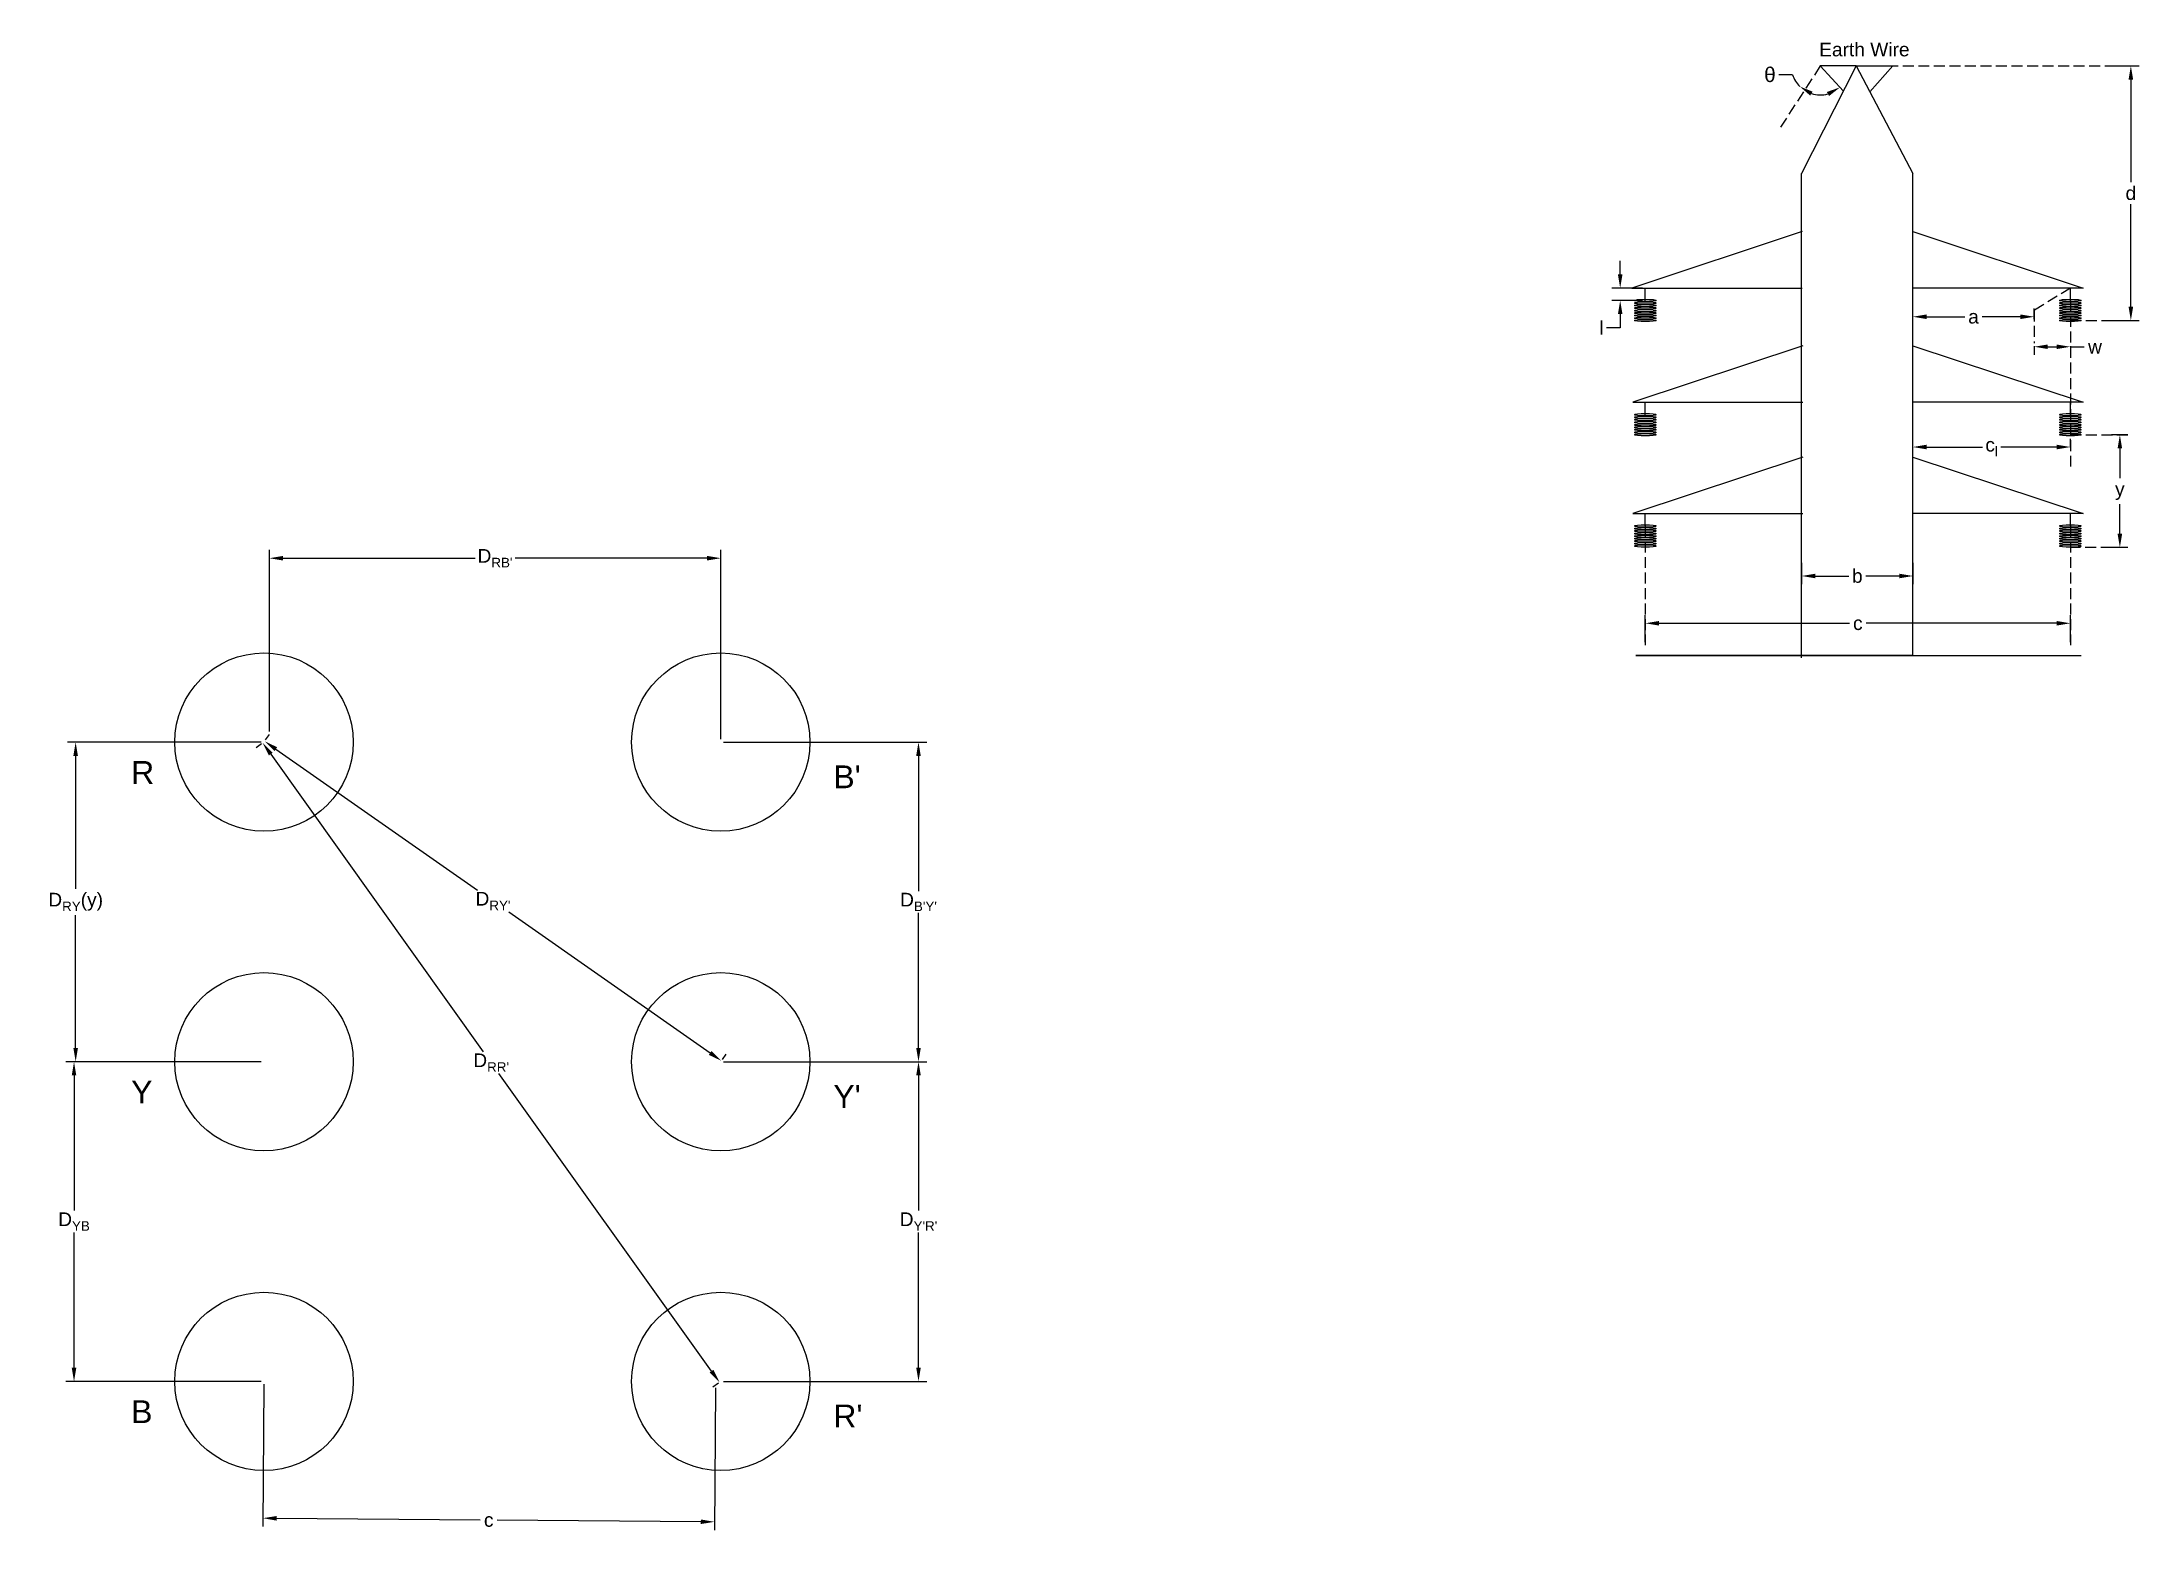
# Model space of a CAD drawing. Header units: centimetres. Extents: x 7.3 to 53.2, y 15.1 to 47.7.
import ezdxf

# ---------------------------------------------------------------- set-up
doc = ezdxf.new("R2010")
doc.units = ezdxf.units.CM
doc.header["$LTSCALE"] = 0.02
doc.header["$MEASUREMENT"] = 0
doc.linetypes.add('ACAD_ISO02W100', pattern=[15, 12, -3])
doc.styles.add('Annotative', font='arial.ttf', dxfattribs={"height": 0.5})
doc.styles.get("Standard").update_dxf_attribs({"font": 'arial.ttf'})
doc.dimstyles.new('Annotative', dxfattribs={"dimscale": 0, "dimtxt": 0.3, "dimasz": 0.3, "dimexe": 0.18, "dimexo": 0.0625, "dimgap": 0.09, "dimtad": 0, "dimtih": 1, "dimtoh": 1, "dimdec": 4, "dimzin": 0, "dimdsep": 46, "dimtxsty": 'Standard', "dimcen": 0.09, "dimadec": 0, "dimazin": 0, "dimtfac": 1, "dimtdec": 4, "dimtofl": 0, "dimtmove": 0, "dimatfit": 3, "dimfxl": 1, "dimtolj": 1, "dimtzin": 0, "dimarcsym": 0})

# ---------------------------------------------------------------- blocks, each defined once
blk = doc.blocks.new('*U1')
blk.add_circle((0, 0), 1.953)
blk = doc.blocks.new('*U2')
at = {"color": 0, "linetype": 'ByBlock', "lineweight": -2, "transparency": 16777216}
for p in [(0, 14), (10, 14), (0, 7), (10, 7), (0, 0), (10, 0)]:
    blk.add_blockref('*U1', p, dxfattribs=at)
blk = doc.blocks.new('*D3')
at = {"color": 0, "lineweight": -2, "transparency": 16777216}
for p, q in [((12.134, 32.378), (7.894, 32.378)), ((8.074, 32.078), (8.074, 29.165)), ((8.074, 25.678), (8.074, 28.591)), ((12.134, 25.378), (7.894, 25.378))]:
    blk.add_line(p, q, dxfattribs=at)
at = {"color": 0, "transparency": 16777216}
for points in [[(8.024, 32.078), (8.124, 32.078), (8.074, 32.378)], [(8.024, 25.678), (8.124, 25.678), (8.074, 25.378)]]:
    blk.add_solid(points, dxfattribs=at)
at = {"layer": 'Defpoints', "color": 0, "transparency": 16777216}
for p in [(12.197, 32.378), (8.074, 25.378), (12.197, 25.378)]:
    blk.add_point(p, dxfattribs=at)
at = {"color": 0, "transparency": 16777216, "insert": (8.074, 28.878), "char_height": 0.3, "attachment_point": 5}
blk.add_mtext('\\A1;D{\\H0.7x;\\S^ RY;}(y)', dxfattribs=at)
blk = doc.blocks.new('*D4')
at = {"color": 0, "lineweight": -2, "transparency": 16777216}
for p, q in [((12.134, 25.378), (7.858, 25.378)), ((8.038, 25.078), (8.038, 22.118)), ((8.038, 18.678), (8.038, 21.638)), ((12.134, 18.378), (7.858, 18.378))]:
    blk.add_line(p, q, dxfattribs=at)
at = {"color": 0, "transparency": 16777216}
for points in [[(7.988, 25.078), (8.088, 25.078), (8.038, 25.378)], [(7.988, 18.678), (8.088, 18.678), (8.038, 18.378)]]:
    blk.add_solid(points, dxfattribs=at)
at = {"layer": 'Defpoints', "color": 0, "transparency": 16777216}
for p in [(12.197, 25.378), (8.038, 18.378), (12.197, 18.378)]:
    blk.add_point(p, dxfattribs=at)
at = {"color": 0, "transparency": 16777216, "insert": (8.038, 21.878), "char_height": 0.3, "attachment_point": 5}
blk.add_mtext('\\A1;D{\\H0.7x;\\S^ YB;}', dxfattribs=at)
blk = doc.blocks.new('*D5')
at = {"color": 0, "lineweight": -2, "transparency": 16777216}
for p, q in [((22.259, 32.378), (26.706, 32.378)), ((26.526, 32.078), (26.526, 29.118)), ((26.526, 25.678), (26.526, 28.638)), ((22.259, 25.378), (26.706, 25.378))]:
    blk.add_line(p, q, dxfattribs=at)
at = {"color": 0, "transparency": 16777216}
for points in [[(26.476, 32.078), (26.576, 32.078), (26.526, 32.378)], [(26.476, 25.678), (26.576, 25.678), (26.526, 25.378)]]:
    blk.add_solid(points, dxfattribs=at)
at = {"layer": 'Defpoints', "color": 0, "transparency": 16777216}
for p in [(22.197, 32.378), (22.197, 25.378), (26.526, 25.378)]:
    blk.add_point(p, dxfattribs=at)
at = {"color": 0, "transparency": 16777216, "insert": (26.526, 28.878), "char_height": 0.3, "attachment_point": 5}
blk.add_mtext("\\A1;D{\\H0.7x;\\S^ B'Y';}", dxfattribs=at)
blk = doc.blocks.new('*D6')
at = {"color": 0, "lineweight": -2, "transparency": 16777216}
for p, q in [((22.259, 25.378), (26.706, 25.378)), ((26.526, 25.078), (26.526, 22.118)), ((26.526, 18.678), (26.526, 21.638)), ((22.259, 18.378), (26.706, 18.378))]:
    blk.add_line(p, q, dxfattribs=at)
at = {"color": 0, "transparency": 16777216}
for points in [[(26.476, 25.078), (26.576, 25.078), (26.526, 25.378)], [(26.476, 18.678), (26.576, 18.678), (26.526, 18.378)]]:
    blk.add_solid(points, dxfattribs=at)
at = {"layer": 'Defpoints', "color": 0, "transparency": 16777216}
for p in [(22.197, 25.378), (22.197, 18.378), (26.526, 18.378)]:
    blk.add_point(p, dxfattribs=at)
at = {"color": 0, "transparency": 16777216, "insert": (26.526, 21.878), "char_height": 0.3, "attachment_point": 5}
blk.add_mtext("\\A1;D{\\H0.7x;\\S^ Y'R';}", dxfattribs=at)
blk = doc.blocks.new('*D7')
at = {"color": 0, "lineweight": -2, "transparency": 16777216}
for p, q in [((12.146, 32.342), (12.024, 32.254)), ((12.345, 32.115), (16.999, 25.599)), ((21.996, 18.603), (17.342, 25.119)), ((22.146, 18.342), (22.024, 18.254))]:
    blk.add_line(p, q, dxfattribs=at)
at = {"color": 0, "transparency": 16777216}
for points in [[(12.385, 32.144), (12.304, 32.086), (12.17, 32.359)], [(22.037, 18.632), (21.955, 18.574), (22.17, 18.359)]]:
    blk.add_solid(points, dxfattribs=at)
at = {"layer": 'Defpoints', "color": 0, "transparency": 16777216}
for p in [(12.197, 32.378), (22.197, 18.378), (22.17, 18.359)]:
    blk.add_point(p, dxfattribs=at)
at = {"color": 0, "transparency": 16777216, "insert": (17.17, 25.359), "char_height": 0.3, "attachment_point": 5}
blk.add_mtext("\\A1;D{\\H0.7x;\\S^ RR';}", dxfattribs=at)
blk = doc.blocks.new('*D8')
at = {"color": 0, "lineweight": -2, "transparency": 16777216}
for p, q in [((12.233, 32.429), (12.314, 32.545)), ((12.457, 32.226), (16.868, 29.138)), ((21.965, 25.57), (17.554, 28.658)), ((22.233, 25.429), (22.314, 25.545))]:
    blk.add_line(p, q, dxfattribs=at)
at = {"color": 0, "transparency": 16777216}
for points in [[(12.485, 32.267), (12.428, 32.185), (12.211, 32.398)], [(21.994, 25.611), (21.936, 25.529), (22.211, 25.398)]]:
    blk.add_solid(points, dxfattribs=at)
at = {"layer": 'Defpoints', "color": 0, "transparency": 16777216}
for p in [(12.197, 32.378), (22.197, 25.378), (22.211, 25.398)]:
    blk.add_point(p, dxfattribs=at)
at = {"color": 0, "transparency": 16777216, "insert": (17.211, 28.898), "char_height": 0.3, "attachment_point": 5}
blk.add_mtext("\\A1;D{\\H0.7x;\\S^ RY';}", dxfattribs=at)
blk = doc.blocks.new('*D9')
at = {"color": 0, "lineweight": -2, "transparency": 16777216}
for p, q in [((12.314, 32.608), (12.314, 36.587)), ((12.614, 36.407), (16.817, 36.407)), ((21.897, 36.407), (17.694, 36.407)), ((22.197, 32.441), (22.197, 36.587))]:
    blk.add_line(p, q, dxfattribs=at)
at = {"color": 0, "transparency": 16777216}
for points in [[(12.614, 36.457), (12.614, 36.357), (12.314, 36.407)], [(21.897, 36.457), (21.897, 36.357), (22.197, 36.407)]]:
    blk.add_solid(points, dxfattribs=at)
at = {"layer": 'Defpoints', "color": 0, "transparency": 16777216}
for p in [(22.197, 36.407), (12.314, 32.545), (22.197, 32.378)]:
    blk.add_point(p, dxfattribs=at)
at = {"color": 0, "transparency": 16777216, "insert": (17.255, 36.407), "char_height": 0.3, "width": 2.01763, "attachment_point": 5}
blk.add_mtext("\\A1;D{\\H0.7x;\\S^ RB';}", dxfattribs=at)
blk = doc.blocks.new('*D10')
at = {"color": 0, "lineweight": -2, "transparency": 16777216}
for p, q in [((12.196, 18.316), (12.171, 15.202)), ((22.084, 18.236), (22.059, 15.122)), ((12.473, 15.379), (16.932, 15.343)), ((21.761, 15.304), (17.301, 15.34))]:
    blk.add_line(p, q, dxfattribs=at)
at = {"color": 0, "transparency": 16777216}
for points in [[(12.473, 15.429), (12.472, 15.329), (12.173, 15.382)], [(21.761, 15.354), (21.76, 15.254), (22.061, 15.302)]]:
    blk.add_solid(points, dxfattribs=at)
at = {"layer": 'Defpoints', "color": 0, "transparency": 16777216}
for p in [(12.197, 18.378), (22.085, 18.298), (22.061, 15.302)]:
    blk.add_point(p, dxfattribs=at)
at = {"color": 0, "transparency": 16777216, "insert": (17.117, 15.342), "char_height": 0.3, "attachment_point": 5}
blk.add_mtext('\\A1;c', dxfattribs=at)
blk = doc.blocks.new('*D12')
at = {"color": 0, "lineweight": -2, "transparency": 16777216}
for p, q in [((42.438, 34.566), (42.438, 35.162)), ((42.738, 34.982), (46.906, 34.982)), ((51.444, 34.982), (47.276, 34.982)), ((51.744, 34.566), (51.744, 35.162))]:
    blk.add_line(p, q, dxfattribs=at)
at = {"color": 0, "transparency": 16777216}
for points in [[(42.738, 35.032), (42.738, 34.932), (42.438, 34.982)], [(51.444, 35.032), (51.444, 34.932), (51.744, 34.982)]]:
    blk.add_solid(points, dxfattribs=at)
at = {"layer": 'Defpoints', "color": 0, "transparency": 16777216}
for p in [(51.744, 34.982), (42.438, 34.503), (51.744, 34.503)]:
    blk.add_point(p, dxfattribs=at)
at = {"color": 0, "transparency": 16777216, "insert": (47.091, 34.982), "char_height": 0.3, "attachment_point": 5}
blk.add_mtext('\\A1;c', dxfattribs=at)
blk = doc.blocks.new('*D13')
at = {"color": 0, "lineweight": -2, "transparency": 16777216}
for p, q in [((45.86, 36.308), (45.86, 35.837)), ((48.297, 36.308), (48.297, 35.837)), ((46.16, 36.017), (46.895, 36.017)), ((47.997, 36.017), (47.263, 36.017))]:
    blk.add_line(p, q, dxfattribs=at)
at = {"color": 0, "transparency": 16777216}
for points in [[(46.16, 36.067), (46.16, 35.967), (45.86, 36.017)], [(47.997, 36.067), (47.997, 35.967), (48.297, 36.017)]]:
    blk.add_solid(points, dxfattribs=at)
at = {"layer": 'Defpoints', "color": 0, "transparency": 16777216}
for p in [(45.86, 36.371), (48.297, 36.371), (48.297, 36.017)]:
    blk.add_point(p, dxfattribs=at)
at = {"color": 0, "transparency": 16777216, "insert": (47.079, 36.017), "char_height": 0.3, "attachment_point": 5}
blk.add_mtext('\\A1;b', dxfattribs=at)
blk = doc.blocks.new('*D15')
at = {"color": 0, "lineweight": -2, "transparency": 16777216}
for p, q in [((48.297, 41.642), (48.297, 41.875)), ((50.949, 41.642), (50.949, 41.875)), ((48.597, 41.695), (49.433, 41.695)), ((50.649, 41.695), (49.813, 41.695))]:
    blk.add_line(p, q, dxfattribs=at)
at = {"color": 0, "transparency": 16777216}
for points in [[(48.597, 41.745), (48.597, 41.645), (48.297, 41.695)], [(50.649, 41.745), (50.649, 41.645), (50.949, 41.695)]]:
    blk.add_solid(points, dxfattribs=at)
at = {"layer": 'Defpoints', "color": 0, "transparency": 16777216}
for p in [(48.297, 41.695), (48.297, 41.579), (50.949, 41.579)]:
    blk.add_point(p, dxfattribs=at)
at = {"color": 0, "transparency": 16777216, "insert": (49.623, 41.695), "char_height": 0.3, "attachment_point": 5}
blk.add_mtext('\\A1;a', dxfattribs=at)
blk = doc.blocks.new('*D16')
at = {"color": 0, "lineweight": -2, "transparency": 16777216}
for p, q in [((48.297, 38.841), (48.297, 39.022)), ((48.597, 38.842), (49.821, 38.842)), ((51.444, 38.842), (50.22, 38.842)), ((51.744, 38.841), (51.744, 39.022))]:
    blk.add_line(p, q, dxfattribs=at)
at = {"color": 0, "transparency": 16777216}
for points in [[(48.597, 38.892), (48.597, 38.792), (48.297, 38.842)], [(51.444, 38.892), (51.444, 38.792), (51.744, 38.842)]]:
    blk.add_solid(points, dxfattribs=at)
at = {"layer": 'Defpoints', "color": 0, "transparency": 16777216}
for p in [(48.297, 38.842), (48.297, 38.778), (51.744, 38.778)]:
    blk.add_point(p, dxfattribs=at)
at = {"color": 0, "transparency": 16777216, "insert": (50.02, 38.842), "char_height": 0.3, "width": 1.25131, "attachment_point": 5}
blk.add_mtext('\\A1;c{\\H0.7x;\\S^ l;}', dxfattribs=at)
blk = doc.blocks.new('*D17')
at = {"color": 0, "lineweight": -2, "transparency": 16777216}
for p, q in [((50.949, 41.052), (50.949, 40.858)), ((51.249, 41.038), (51.444, 41.038)), ((51.744, 41.052), (51.744, 40.858)), ((51.744, 41.038), (52.044, 41.038))]:
    blk.add_line(p, q, dxfattribs=at)
at = {"color": 0, "transparency": 16777216}
for points in [[(51.249, 41.088), (51.249, 40.988), (50.949, 41.038)], [(51.444, 41.088), (51.444, 40.988), (51.744, 41.038)]]:
    blk.add_solid(points, dxfattribs=at)
at = {"layer": 'Defpoints', "color": 0, "transparency": 16777216}
for p in [(50.949, 41.115), (51.744, 41.115), (51.744, 41.038)]:
    blk.add_point(p, dxfattribs=at)
at = {"color": 0, "transparency": 16777216, "insert": (52.283, 41.038), "char_height": 0.3, "attachment_point": 5}
blk.add_mtext('\\A1;w', dxfattribs=at)
blk = doc.blocks.new('*D18')
at = {"color": 0, "lineweight": -2, "transparency": 16777216}
for p, q in [((41.888, 42.623), (41.888, 42.923)), ((42.376, 42.323), (41.708, 42.323)), ((42.376, 42.052), (41.708, 42.052)), ((41.888, 41.452), (41.588, 41.452)), ((41.888, 41.752), (41.888, 41.452))]:
    blk.add_line(p, q, dxfattribs=at)
at = {"color": 0, "transparency": 16777216}
for points in [[(41.838, 42.623), (41.938, 42.623), (41.888, 42.323)], [(41.838, 41.752), (41.938, 41.752), (41.888, 42.052)]]:
    blk.add_solid(points, dxfattribs=at)
at = {"layer": 'Defpoints', "color": 0, "transparency": 16777216}
for p in [(42.438, 42.323), (41.888, 42.052), (42.438, 42.052)]:
    blk.add_point(p, dxfattribs=at)
at = {"color": 0, "transparency": 16777216, "insert": (41.479, 41.452), "char_height": 0.3, "attachment_point": 5}
blk.add_mtext('\\A1;l', dxfattribs=at)
blk = doc.blocks.new('*D19')
at = {"color": 0, "lineweight": -2, "transparency": 16777216}
for p, q in [((52.576, 47.189), (53.248, 47.189)), ((53.068, 46.889), (53.068, 44.643)), ((53.068, 41.913), (53.068, 44.158)), ((52.576, 41.613), (53.248, 41.613))]:
    blk.add_line(p, q, dxfattribs=at)
at = {"color": 0, "transparency": 16777216}
for points in [[(53.018, 46.889), (53.118, 46.889), (53.068, 47.189)], [(53.018, 41.913), (53.118, 41.913), (53.068, 41.613)]]:
    blk.add_solid(points, dxfattribs=at)
at = {"layer": 'Defpoints', "color": 0, "transparency": 16777216}
for p in [(52.513, 47.189), (53.068, 47.189), (52.513, 41.613)]:
    blk.add_point(p, dxfattribs=at)
at = {"color": 0, "transparency": 16777216, "insert": (53.068, 44.401), "char_height": 0.3, "attachment_point": 5}
blk.add_mtext('\\A1;d', dxfattribs=at)
blk = doc.blocks.new('*D20')
at = {"color": 0, "lineweight": -2, "transparency": 16777216}
for p, q in [((53.005, 39.11), (52.647, 39.11)), ((52.827, 38.81), (52.827, 38.161)), ((52.827, 36.943), (52.827, 37.592)), ((53.005, 36.643), (52.647, 36.643))]:
    blk.add_line(p, q, dxfattribs=at)
at = {"color": 0, "transparency": 16777216}
for points in [[(52.777, 38.81), (52.877, 38.81), (52.827, 39.11)], [(52.777, 36.943), (52.877, 36.943), (52.827, 36.643)]]:
    blk.add_solid(points, dxfattribs=at)
at = {"layer": 'Defpoints', "color": 0, "transparency": 16777216}
for p in [(53.068, 39.11), (52.827, 36.643), (53.068, 36.643)]:
    blk.add_point(p, dxfattribs=at)
at = {"color": 0, "transparency": 16777216, "insert": (52.827, 37.877), "char_height": 0.3, "attachment_point": 5}
blk.add_mtext('\\A1;y', dxfattribs=at)
blk = doc.blocks.new('*D22')
at = {"color": 0, "lineweight": -2, "transparency": 16777216}
blk.add_line((45.662, 46.996), (45.362, 46.996), dxfattribs=at)
for start, end in [(197.6591, 224.8863), (252.1134, 285.2922)]:
    blk.add_arc((46.269, 47.189), 0.637, start, end, dxfattribs=at)
at = {"color": 0, "transparency": 16777216}
for points in [[(46.047, 46.54), (46.1, 46.625), (45.818, 46.739)], [(46.413, 46.618), (46.461, 46.53), (46.7, 46.719)]]:
    blk.add_solid(points, dxfattribs=at)
at = {"layer": 'Defpoints', "color": 0, "transparency": 16777216}
for p in [(46.269, 47.189), (46.269, 47.189), (45.455, 46.378), (46.416, 46.569), (46.775, 46.637)]:
    blk.add_point(p, dxfattribs=at)
at = {"color": 0, "transparency": 16777216, "insert": (45.166, 46.996), "char_height": 0.3, "width": 0.58608, "attachment_point": 5}
blk.add_mtext('\\A1;{\\H1.08333x;θ}', dxfattribs=at)

msp = doc.modelspace()

# ---------------------------------------------------------------- linework, layer by layer
at = {"linetype": 'ACAD_ISO02W100'}
for p, q in [((46.26919, 47.18883), (45.35096, 45.77253)), ((47.05541, 47.18883), (53.0676, 47.18883)), ((51.74355, 42.32337), (50.62801, 42.32337)), ((51.74355, 42.32337), (50.94869, 41.83427)), ((50.94869, 41.83427), (50.94869, 41.11462)), ((51.74355, 42.05229), (51.74355, 38.41215)), ((51.74355, 41.61266), (52.59195, 41.61266)), ((51.74355, 39.11028), (53.0676, 39.11028)), ((42.43846, 37.11329), (42.43846, 34.50317)), ((51.74355, 37.11329), (51.74355, 34.50317)), ((52.64746, 36.64278), (51.74355, 36.64278))]:
    msp.add_line(p, q, dxfattribs=at)
for p, q in [((47.05541, 47.18883), (45.86043, 44.83484)), ((47.05541, 47.18883), (46.26919, 47.18883)), ((46.26919, 47.18883), (46.77525, 46.63694)), ((47.05541, 47.18883), (48.29738, 44.83484)), ((47.05541, 47.18883), (47.85735, 47.18883)), ((47.85735, 47.18883), (47.35464, 46.62168)), ((45.86043, 34.22797), (45.86043, 44.83484)), ((48.29738, 41.14416), (48.29738, 44.83484)), ((45.86997, 43.55929), (42.14606, 42.32337)), ((48.29738, 43.55929), (52.02129, 42.32337)), ((42.14606, 42.32337), (45.86997, 42.32337)), ((42.43846, 42.05229), (42.43846, 42.32337)), ((52.02129, 42.32337), (48.29738, 42.32337)), ((51.74355, 42.05229), (51.74355, 42.32337)), ((45.88588, 41.05691), (42.16197, 39.82099)), ((48.29738, 34.27573), (48.29738, 41.14416)), ((48.29738, 41.05691), (52.02129, 39.82099)), ((42.16197, 39.82099), (45.88588, 39.82099)), ((42.43846, 39.5499), (42.43846, 39.82099)), ((52.02129, 39.82099), (48.29738, 39.82099)), ((51.74355, 39.5499), (51.74355, 39.82099)), ((45.88588, 38.62029), (42.16197, 37.38438)), ((48.29738, 38.62029), (52.02129, 37.38438)), ((42.16197, 37.38438), (45.88588, 37.38438)), ((42.43846, 37.11329), (42.43846, 37.38438)), ((52.02129, 37.38438), (48.29738, 37.38438)), ((51.74355, 37.11329), (51.74355, 37.38438)), ((48.29738, 34.27573), (42.22768, 34.27573)), ((42.22768, 34.27573), (51.97782, 34.27573)), ((48.29738, 34.27573), (48.29738, 34.27573))]:
    msp.add_line(p, q)
for centre in [(42.43846, 42.05229), (42.43846, 41.99527), (42.43846, 41.94267), (42.43846, 41.88507), (42.43846, 41.82805), (42.43846, 41.77546), (51.74355, 42.05229), (51.74355, 41.99527), (51.74355, 41.94267), (51.74355, 41.88507), (51.74355, 41.82805), (51.74355, 41.77546), (42.43846, 41.72227), (42.43846, 41.66525), (42.43846, 41.61266), (51.74355, 41.72227), (51.74355, 41.66525), (51.74355, 41.61266), (42.43846, 39.5499), (42.43846, 39.49289), (51.74355, 39.5499), (51.74355, 39.49289), (42.43846, 39.44029), (42.43846, 39.38269), (42.43846, 39.32567), (42.43846, 39.27307), (42.43846, 39.21989), (42.43846, 39.16287), (42.43846, 39.11028), (51.74355, 39.44029), (51.74355, 39.38269), (51.74355, 39.32567), (51.74355, 39.27307), (51.74355, 39.21989), (51.74355, 39.16287), (51.74355, 39.11028), (42.43846, 37.11329), (42.43846, 37.05627), (42.43846, 37.00368), (42.43846, 36.94607), (42.43846, 36.88906), (42.43846, 36.83646), (42.43846, 36.78327), (42.43846, 36.72626), (51.74355, 37.11329), (51.74355, 37.05627), (51.74355, 37.00368), (51.74355, 36.94607), (51.74355, 36.88906), (51.74355, 36.83646), (51.74355, 36.78327), (51.74355, 36.72626), (42.43846, 36.67366), (51.74355, 36.67366)]:
    msp.add_ellipse(centre, major_axis=(-0.23946, 0), ratio=0.10449362)

# ---------------------------------------------------------------- block references
msp.add_blockref('*U2', (12.19691, 18.37808))

# ---------------------------------------------------------------- texts
at = {"linetype": 'ACAD_ISO02W100', "insert": (46.24465, 47.69831), "char_height": 0.3, "width": 4.966777, "attachment_point": 1, "style": 'Annotative'}
msp.add_mtext('Earth Wire', dxfattribs=at)
at = {"char_height": 0.5, "width": 3.253276, "attachment_point": 1, "style": 'Annotative'}
for s, insert in [('R', (9.28941, 31.96443)), ("B'", (24.66244, 31.8691)), ('Y', (9.28941, 24.96443)), ("Y'", (24.66244, 24.8691)), ('B', (9.28941, 17.96443)), ("R'", (24.66244, 17.8691))]:
    msp.add_mtext(s, dxfattribs=dict(at, insert=insert))

# ---------------------------------------------------------------- dimensions: what is measured, and where the dimension line sits
dim = msp.add_angular_dim_2l(base=(46.41589, 46.56866), line1=((46.26919, 47.18883), (46.77525, 46.63694)), line2=((46.26919, 47.18883), (45.45468, 46.37755)), text='{\\H1.08333x;θ}', dimstyle='Annotative')
dim.commit()
dim.dimension.update_dxf_attribs({"geometry": '*D22', "text_midpoint": (45.16597, 46.99551)})
for base, p1, p2, text, picture, middle in [((53.0676, 47.18883), (52.51306, 41.61266), (52.51306, 47.18883), 'd', '*D19', (53.0676, 44.40075)), ((41.88771, 42.05229), (42.43846, 42.32337), (42.43846, 42.05229), 'l', '*D18', (41.47929, 41.45229)), ((52.82746, 36.64278), (53.0676, 39.11028), (53.0676, 36.64278), 'y', '*D20', (52.82746, 37.87653)), ((8.07364, 25.37808), (12.19691, 32.37808), (12.19691, 25.37808), 'D{\\H0.7x;\\S^ RY;}(y)', '*D3', (8.07364, 28.87808)), ((26.52646, 25.37808), (22.19691, 32.37808), (22.19691, 25.37808), "D{\\H0.7x;\\S^ B'Y';}", '*D5', (26.52646, 28.87808)), ((8.0376, 18.37808), (12.19691, 25.37808), (12.19691, 18.37808), 'D{\\H0.7x;\\S^ YB;}', '*D4', (8.0376, 21.87808)), ((26.52646, 18.37808), (22.19691, 25.37808), (22.19691, 18.37808), "D{\\H0.7x;\\S^ Y'R';}", '*D6', (26.52646, 21.87808))]:
    dim = msp.add_linear_dim(base=base, p1=p1, p2=p2, angle=90, text=text, dimstyle='Annotative')
    dim.commit()
    dim.dimension.update_dxf_attribs({"geometry": picture, "text_midpoint": middle})
for base, p1, p2, text, picture, middle in [((48.29738, 41.69484), (50.94869, 41.57926), (48.29738, 41.57926), 'a', '*D15', (49.62304, 41.69484)), ((51.74355, 41.03798), (50.94869, 41.11462), (51.74355, 41.11462), 'w', '*D17', (52.28263, 41.03798)), ((22.19691, 36.40713), (12.31398, 32.54533), (22.19691, 32.37808), "D{\\H0.7x;\\S^ RB';}", '*D9', (17.25544, 36.40713)), ((48.29738, 36.01686), (45.86043, 36.37055), (48.29738, 36.37055), 'b', '*D13', (47.07891, 36.01686)), ((51.74355, 34.98201), (42.43846, 34.50317), (51.74355, 34.50317), 'c', '*D12', (47.091, 34.98201))]:
    dim = msp.add_linear_dim(base=base, p1=p1, p2=p2, text=text, dimstyle='Annotative')
    dim.commit()
    dim.dimension.update_dxf_attribs({"geometry": picture, "text_midpoint": middle})
for p1, p2, distance, text, picture, middle in [((51.74355, 38.77819), (48.29738, 38.77819), -0.06406, 'c{\\H0.7x;\\S^ l;}', '*D16', (50.02046, 38.84225)), ((12.19691, 32.37808), (22.19691, 18.37808), -0.03275, "D{\\H0.7x;\\S^ RR';}", '*D7', (17.17025, 25.35904)), ((12.19691, 32.37808), (22.19691, 25.37808), 0.02416, "D{\\H0.7x;\\S^ RY';}", '*D8', (17.21076, 28.89787)), ((12.19691, 18.37808), (22.08492, 18.29808), -2.99657, 'c', '*D10', (17.11667, 15.3416))]:
    dim = msp.add_aligned_dim(p1=p1, p2=p2, distance=distance, text=text, dimstyle='Annotative')
    dim.commit()
    dim.dimension.update_dxf_attribs({"geometry": picture, "text_midpoint": middle})

doc.saveas('drawing.dxf')
